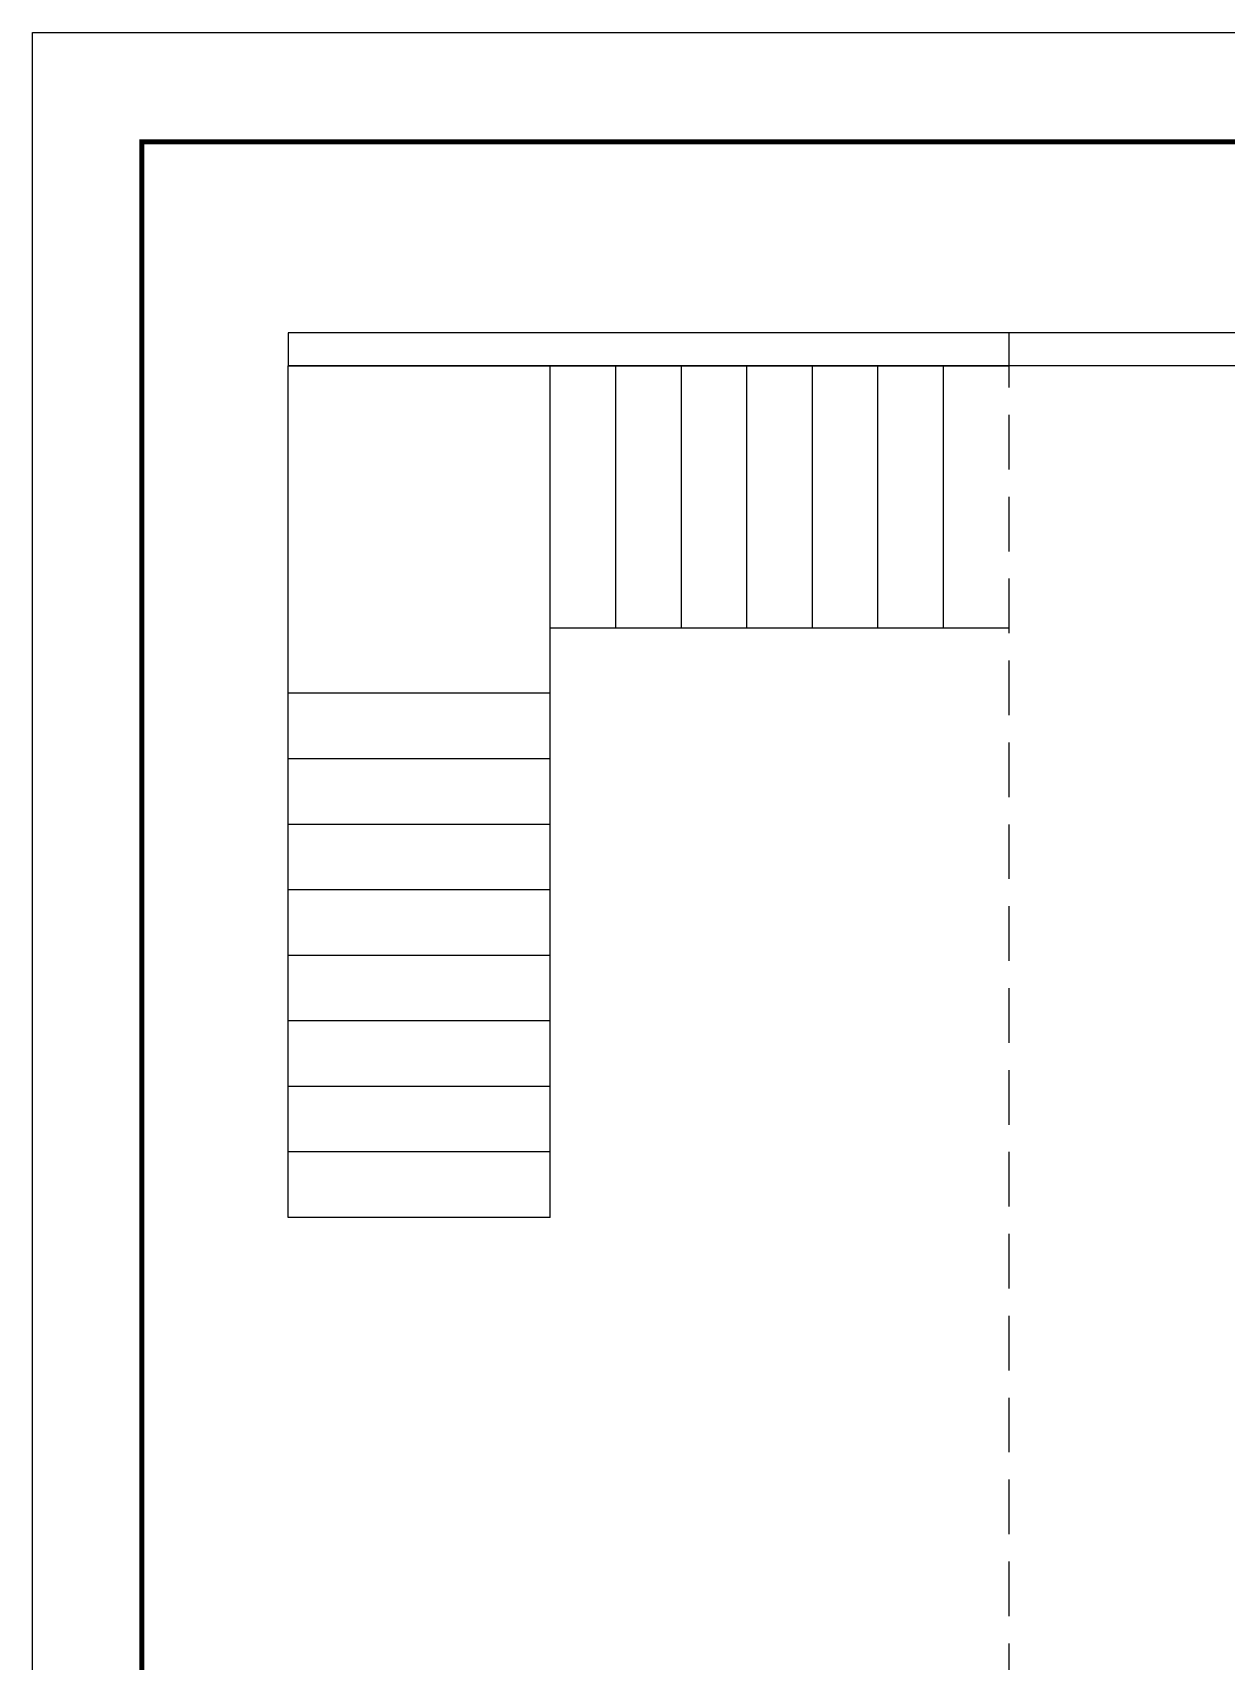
# Model space of a CAD drawing. Extents: x 241 to 398, y 106 to 179.
# Drawn here: x 241.52 to 246.99, y 132.83 to 140.29 of the extents above; entities that cross this region are included whole.
import ezdxf

# ---------------------------------------------------------------- set-up
doc = ezdxf.new("R2010")
doc.units = 0
doc.linetypes.add('HIDDEN', pattern=[0.375, 0.25, -0.125])
doc.layers.get('0').update_dxf_attribs({"linetype": 'CONTINUOUS'})
doc.layers.add('ALVVISTA', color=8, linetype='CONTINUOUS')

msp = doc.modelspace()

# ---------------------------------------------------------------- linework, layer by layer
for p, q in [((241.524, 140.2921), (279.1371, 140.2921)), ((241.524, 120.4603), (241.524, 140.2921))]:
    msp.add_line(p, q)
at = {"const_width": 0.0236}
msp.add_lwpolyline([(242.024, 139.7921), (278.6371, 139.7921), (278.6371, 106.0821), (242.024, 106.0821)], close=True, dxfattribs=at)
at = {"layer": 'ALVVISTA'}
for p, q in [((242.6952, 138.9169, -3.35), (242.6952, 138.7669, -3.35)), ((245.9952, 138.9169, -3.35), (242.6952, 138.9169, -3.35)), ((247.2702, 138.9169, -3.35), (245.9952, 138.9169, -3.35)), ((245.9952, 138.9169, -3.35), (245.9952, 138.7669, -3.35)), ((245.9952, 138.7669, -3.35), (242.6952, 138.7669, -3.35)), ((242.6953, 138.7668, -3.35), (243.8952, 138.7668, -3.35)), ((242.6953, 137.2669, -3.35), (242.6953, 138.7668, -3.35)), ((243.8952, 138.7668, -3.35), (244.1952, 138.7668, -3.35)), ((243.8952, 137.567, -3.35), (243.8952, 138.7668, -3.35)), ((244.1952, 138.7668, -3.35), (244.4952, 138.7668, -3.35)), ((244.1952, 137.567, -3.35), (244.1952, 138.7668, -3.35)), ((244.4952, 138.7668, -3.35), (244.7952, 138.7668, -3.35)), ((244.4952, 137.567, -3.35), (244.4952, 138.7668, -3.35)), ((244.7952, 138.7668, -3.35), (245.0952, 138.7668, -3.35)), ((244.7952, 137.567, -3.35), (244.7952, 138.7668, -3.35)), ((245.0952, 137.567, -3.35), (245.0952, 138.7668, -3.35)), ((245.0952, 138.7668, -3.35), (245.3952, 138.7668, -3.35)), ((245.3952, 138.7668, -3.35), (245.6952, 138.7668, -3.35)), ((245.3952, 137.567, -3.35), (245.3952, 138.7668, -3.35)), ((245.6952, 138.7668, -3.35), (245.9952, 138.7668, -3.35)), ((245.6952, 137.567, -3.35), (245.6952, 138.7668, -3.35)), ((247.1952, 138.7669, -3.35), (245.9952, 138.7669, -3.35)), ((243.8951, 137.567, -3.35), (243.8952, 137.567, -3.35)), ((243.8951, 137.2669, -3.35), (243.8951, 137.567, -3.35)), ((243.8952, 137.567, -3.35), (244.1952, 137.567, -3.35)), ((244.1952, 137.567, -3.35), (244.4952, 137.567, -3.35)), ((244.4952, 137.567, -3.35), (244.7952, 137.567, -3.35)), ((244.7952, 137.567, -3.35), (245.0952, 137.567, -3.35)), ((245.0952, 137.567, -3.35), (245.3952, 137.567, -3.35)), ((245.3952, 137.567, -3.35), (245.6952, 137.567, -3.35)), ((245.6952, 137.567, -3.35), (245.9952, 137.567, -3.35)), ((242.6953, 136.9669, -3.35), (242.6953, 137.2669, -3.35)), ((243.8951, 137.2669, -3.35), (242.6953, 137.2669, -3.35)), ((243.8951, 136.9669, -3.35), (243.8951, 137.2669, -3.35)), ((242.6953, 136.6669, -3.35), (242.6953, 136.9669, -3.35)), ((243.8951, 136.9669, -3.35), (242.6953, 136.9669, -3.35)), ((243.8951, 136.6669, -3.35), (243.8951, 136.9669, -3.35)), ((242.6953, 136.3669, -3.35), (242.6953, 136.6669, -3.35)), ((243.8951, 136.6669, -3.35), (242.6953, 136.6669, -3.35)), ((243.8951, 136.3669, -3.35), (243.8951, 136.6669, -3.35)), ((242.6953, 136.0669, -3.35), (242.6953, 136.3669, -3.35)), ((243.8951, 136.3669, -3.35), (242.6953, 136.3669, -3.35)), ((243.8951, 136.0669, -3.35), (243.8951, 136.3669, -3.35)), ((242.6953, 135.7669, -3.35), (242.6953, 136.0669, -3.35)), ((243.8951, 136.0669, -3.35), (242.6953, 136.0669, -3.35)), ((243.8951, 135.7669, -3.35), (243.8951, 136.0669, -3.35)), ((242.6953, 135.4669, -3.35), (242.6953, 135.7669, -3.35)), ((243.8951, 135.7669, -3.35), (242.6953, 135.7669, -3.35)), ((243.8951, 135.4669, -3.35), (243.8951, 135.7669, -3.35)), ((242.6953, 135.1669, -3.35), (242.6953, 135.4669, -3.35)), ((243.8951, 135.4669, -3.35), (242.6953, 135.4669, -3.35)), ((243.8951, 135.1669, -3.35), (243.8951, 135.4669, -3.35)), ((242.6953, 134.8669, -3.35), (242.6953, 135.1669, -3.35)), ((243.8951, 135.1669, -3.35), (242.6953, 135.1669, -3.35)), ((243.8951, 134.8669, -3.35), (243.8951, 135.1669, -3.35)), ((243.8951, 134.8669, -3.35), (242.6953, 134.8669, -3.35))]:
    msp.add_line(p, q, dxfattribs=at)
at = {"layer": 'ALVVISTA', "linetype": 'HIDDEN'}
msp.add_line((245.9952, 138.9169, -3.35), (245.9952, 108.9169, -3.35), dxfattribs=at)

doc.saveas('drawing.dxf')
